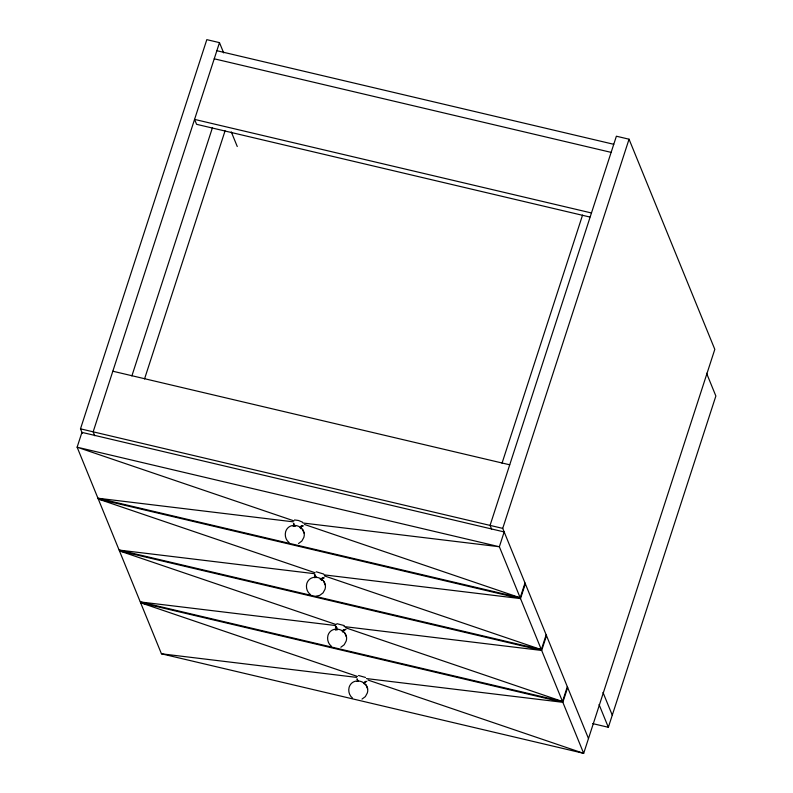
<?xml version="1.0" encoding="UTF-8"?>
<svg xmlns="http://www.w3.org/2000/svg" width="793" height="793" viewBox="0 0 793 793"><rect width="100%" height="100%" fill="white"/><g stroke="black" fill="none" stroke-linecap="round" stroke-linejoin="round"><path stroke-width="1.19" d="M289.039 542.521C285.767 539.954 284.598 535.612 285.649 531.647C289.386 520.238 307.268 525.838 303.868 537.357L301.855 541.064L298.525 543.522M310.202 594.383C306.931 591.806 305.761 587.464 306.812 583.509C310.539 572.09 328.431 577.691 325.031 589.209L323.019 592.916L319.678 595.374L316.01 596.197M331.365 646.236C328.094 643.658 326.924 639.327 327.975 635.362C331.702 623.952 349.594 629.553 346.184 641.061L344.182 644.768L340.841 647.237M352.528 698.088C349.257 695.52 348.087 691.179 349.138 687.224C352.865 675.805 370.757 681.405 367.347 692.923L365.345 696.631L362.004 699.089M315.981 576.59L314.563 574.866M323.187 577.859L321.452 579.227M322.394 578.097L323.147 577.482M335.717 626.718L336.728 628.175M336.787 628.839L336.51 629.583M82.353 433.404L80.49 428.835L206.814 39.65L219.483 42.634L223.676 52.913M219.483 42.634L93.158 431.818L94.763 435.754M131.866 375.951L212.405 127.812M144.534 378.935L225.073 130.805M321.443 579.713L321.542 579.049M357.266 679.076L357.94 681.028M502.019 463.231L582.558 215.091M588.485 738.541L502.722 528.386L629.047 139.201L616.379 136.218L490.054 525.402L491.66 529.327M524.996 582.974L520.188 597.783L97.955 498.232L77.129 447.193L81.937 432.383L504.17 531.934L499.362 546.744L520.188 597.783L304.522 524.48M525.333 583.787L520.525 598.606L541.351 649.636L119.119 550.084L98.292 499.045L520.525 598.606L324.119 574.866M546.159 634.826L541.351 649.636L324.506 575.936M546.496 635.649L541.678 650.458L562.515 701.498L140.282 601.946L119.456 550.907L541.678 650.458L344.053 626.569M567.322 686.679L562.515 701.498L345.669 627.788M567.649 687.501L562.842 702.311L583.678 753.35L161.445 653.799L140.619 602.759L562.842 702.311L366.445 678.57M592.698 723.603L608.34 727.29L715.871 396.014L706.583 373.275M293.876 523.35L293.658 524.351L294.728 525.68M323.772 577.859L322.523 578.424M344.935 629.721L342.745 630.266M315.287 574.915L314.771 576.005L315.892 577.542M301.727 526.076C302.619 525.144 301.449 527.979 300.299 527.375M365.216 681.643C366.207 680.86 364.651 683.695 363.422 682.951M366.029 681.227L365.236 682.089M300.21 527.266L301.102 528.812L300.299 528.049M343.835 629.89C344.975 628.601 344.083 631.377 342.933 631.04M345.956 629.513L344.469 629.959M303.313 525.947L301.053 526.235M335.895 629.612L335.31 629.87L336.41 629.741M366.802 681.514L365.117 681.831M314.742 577.76L315.634 576.848L316.07 577.631M357.058 681.465L358.069 680.999M301.509 526.175L300.894 526.284M324.139 577.948L322.206 578.087M363.481 682.892L364.056 682.545L364.384 684.131M301.578 525.898C303.669 524.788 302.47 526.899 300.914 526.582M323.128 577.71L322.295 577.77M342.07 631.069C343.161 630.068 342.844 632.933 342.953 632.021M294.52 519.95L298.505 520.495L302.579 522.21M336.847 623.655L344.331 625.598M316.229 571.793L323.742 574.063M358.555 675.497L365.494 677.45M336.886 629.761L337.392 629.82M97.955 498.232L293.132 521.824M302.956 523.003L499.362 546.744L77.129 447.193L293.975 520.892M119.119 550.084L314.296 573.676M140.282 601.946L335.459 625.528M161.445 653.799L356.622 677.391M295.611 526.195L292.984 526.165L294.58 525.432M216.856 50.712L613.752 144.296M214.239 58.801L611.135 152.375M591.459 212.97L194.572 119.396L196.575 124.313L589.863 217.034M112.824 371.223L509.721 464.797M80.49 428.835L502.722 528.386M98.292 499.045L315.128 572.754M119.456 550.907L336.291 624.606M140.619 602.759L357.455 676.459M368.002 680.047L583.678 753.35L714.81 349.356L629.047 139.201M320.134 579.148L321.789 580.169M336.817 627.808L335.35 626.569M315.178 575.639L314.434 575.004M293.767 523.925L293.43 523.43M336.678 627.719C336.291 625.766 335.449 628.274 336.549 628.968M357.256 679.492L356.909 678.996M321.334 579.277L321.938 580.099M304.026 533.134L302.47 529.337M325.189 584.996L323.633 581.19M346.353 636.848L344.786 633.052M367.516 688.701L365.95 684.904M602.987 692.428L612.275 715.177M599.062 704.551L608.34 727.29M231.298 131.916L237.256 146.517"/></g></svg>
